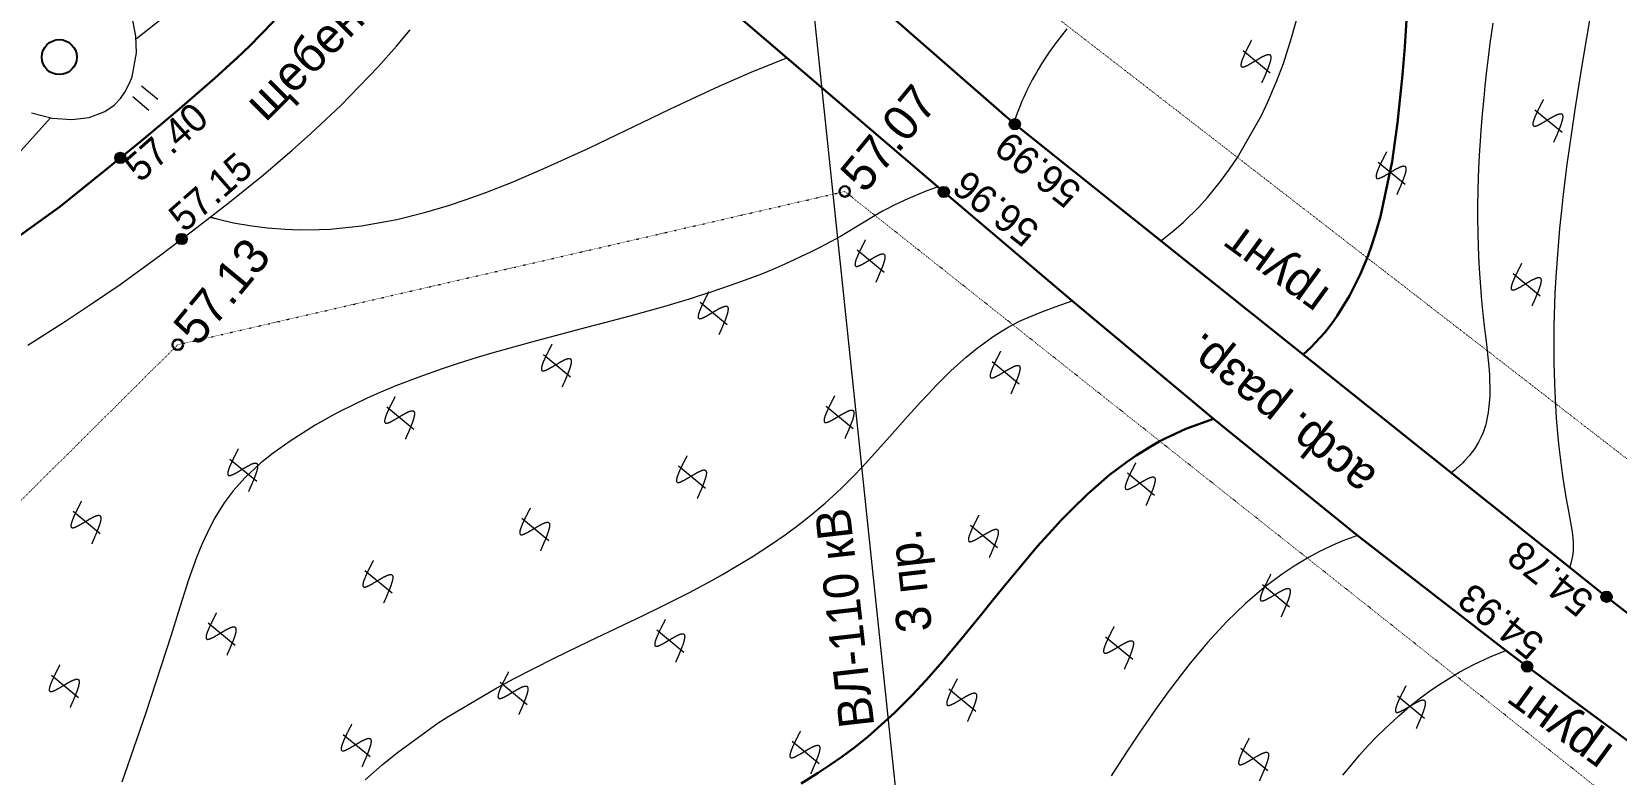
# Model space of a CAD drawing. Header units: millimetres. Extents: x -2893842 to -949497, y -1203244 to 262218.
# Drawn here: x -2134895 to -2089677, y -830072 to -808872 of the extents above; entities that cross this region are included whole.
import ezdxf

# ---------------------------------------------------------------- set-up
doc = ezdxf.new("R2010")
doc.units = ezdxf.units.MM
doc.linetypes.add('g5_366', pattern=[0.85, 0.1, -0.75])
doc.layers.get('0').update_dxf_attribs({"lineweight": 5})
for name, color, linetype in [('!!!_ Размеры', 7, 'Continuous'), ('07_Объекты электропередачи', 253, 'Continuous'), ('10_Границы покрытий и угодий', 253, 'Continuous'), ('12_Рельеф', 253, 'Continuous'), ('13_Растительность', 253, 'Continuous'), ('19_Горизонтали', 253, 'Continuous'), ('61_Отметки высоты поверхности', 253, 'Continuous'), ('_Высоты_Блок', 253, 'Continuous')]:
    doc.layers.add(name, color=color, linetype=linetype)
doc.styles.add('LIKE17', font='d431.shx')
doc.styles.add('LIKE36', font='pragmai.shx')
doc.linetypes.add('g5_347', pattern='A,0,[21,GUGK_2005.shx,S=1.25,R=-115,X=0,Y=0],-0.875,[21,GUGK_2005.shx,S=1.25,R=45,X=0,Y=0],-0.75,[21,GUGK_2005.shx,S=1.25,R=135,X=0,Y=0.25],-0.5', length=2.125)

# ---------------------------------------------------------------- blocks, each defined once
blk = doc.blocks.new('g5_368')
at = {"color": 0}
blk.add_circle((0, 0), 0.5, dxfattribs=at)
blk = doc.blocks.new('g5_401')
at = {"color": 0, "lineweight": 20}
for points in [[(-0.2, 0), (-0.2, 0.6)], [(0.2, 0), (0.2, 0.6)]]:
    blk.add_lwpolyline(points, dxfattribs=at)
blk = doc.blocks.new('g5_411')
at = {"color": 0, "linetype": 'Continuous', "lineweight": 15}
for points in [[(0.375, 1), (0.365, 0.998), (0.355, 0.996), (0.346, 0.994), (0.336, 0.991), (0.326, 0.989), (0.316, 0.987), (0.307, 0.985), (0.297, 0.983), (0.287, 0.981), (0.277, 0.979), (0.268, 0.976), (0.258, 0.974), (0.248, 0.972), (0.238, 0.97), (0.228, 0.968), (0.219, 0.966), (0.209, 0.963), (0.199, 0.961), (0.189, 0.959), (0.18, 0.957), (0.17, 0.955), (0.16, 0.952), (0.15, 0.95), (0.141, 0.948), (0.131, 0.946), (0.121, 0.943), (0.111, 0.941), (0.102, 0.939), (0.092, 0.937), (0.082, 0.934), (0.073, 0.932), (0.063, 0.93), (0.053, 0.927), (0.043, 0.925), (0.034, 0.923), (0.024, 0.92), (0.014, 0.918), (0.005, 0.915), (-0.005, 0.913), (-0.015, 0.911), (-0.025, 0.908), (-0.034, 0.906), (-0.044, 0.903), (-0.054, 0.901), (-0.063, 0.898), (-0.073, 0.895), (-0.083, 0.893), (-0.092, 0.89), (-0.102, 0.887), (-0.111, 0.885), (-0.121, 0.882), (-0.131, 0.879), (-0.14, 0.876), (-0.15, 0.873), (-0.159, 0.87), (-0.169, 0.867), (-0.178, 0.864), (-0.188, 0.861), (-0.197, 0.858), (-0.207, 0.855), (-0.216, 0.852), (-0.226, 0.849), (-0.235, 0.845), (-0.245, 0.842), (-0.254, 0.838), (-0.263, 0.834), (-0.272, 0.831), (-0.282, 0.827), (-0.291, 0.823), (-0.3, 0.818), (-0.309, 0.814), (-0.318, 0.809), (-0.327, 0.805), (-0.335, 0.799), (-0.344, 0.794), (-0.352, 0.788), (-0.36, 0.782), (-0.367, 0.775), (-0.374, 0.768), (-0.379, 0.76), (-0.383, 0.75), (-0.385, 0.741), (-0.384, 0.731), (-0.38, 0.721), (-0.375, 0.713), (-0.369, 0.705), (-0.361, 0.698), (-0.354, 0.692), (-0.346, 0.686), (-0.337, 0.681), (-0.329, 0.675), (-0.32, 0.67), (-0.312, 0.665), (-0.303, 0.661), (-0.294, 0.656), (-0.285, 0.652), (-0.276, 0.647), (-0.267, 0.643), (-0.258, 0.639), (-0.249, 0.635), (-0.239, 0.631), (-0.23, 0.627), (-0.221, 0.623), (-0.212, 0.619), (-0.202, 0.616), (-0.193, 0.612), (-0.184, 0.608), (-0.174, 0.605), (-0.165, 0.601), (-0.156, 0.597), (-0.146, 0.594), (-0.137, 0.59), (-0.128, 0.587), (-0.118, 0.584), (-0.109, 0.58), (-0.099, 0.577), (-0.09, 0.573), (-0.081, 0.57), (-0.071, 0.567), (-0.062, 0.563), (-0.052, 0.56), (-0.043, 0.556), (-0.034, 0.553), (-0.024, 0.55), (-0.015, 0.546), (-0.005, 0.543), (0.004, 0.54), (0.013, 0.536), (0.023, 0.533), (0.032, 0.53), (0.042, 0.526), (0.051, 0.523), (0.061, 0.519), (0.07, 0.516), (0.079, 0.513), (0.089, 0.509), (0.098, 0.506), (0.108, 0.502), (0.117, 0.499), (0.126, 0.495), (0.136, 0.492), (0.145, 0.488), (0.154, 0.485), (0.164, 0.481), (0.173, 0.477), (0.182, 0.474), (0.191, 0.47), (0.201, 0.466), (0.21, 0.462), (0.219, 0.458), (0.228, 0.454), (0.238, 0.45), (0.247, 0.446), (0.256, 0.442), (0.265, 0.438), (0.274, 0.433), (0.283, 0.429), (0.292, 0.425), (0.301, 0.42), (0.309, 0.415), (0.318, 0.41), (0.327, 0.405), (0.335, 0.4), (0.343, 0.394), (0.351, 0.388), (0.359, 0.382), (0.367, 0.375), (0.374, 0.368), (0.38, 0.36), (0.385, 0.352), (0.39, 0.343), (0.392, 0.333), (0.392, 0.323), (0.391, 0.313), (0.387, 0.304), (0.382, 0.295), (0.377, 0.287), (0.37, 0.279), (0.363, 0.272), (0.356, 0.266), (0.348, 0.259), (0.34, 0.253), (0.332, 0.248), (0.323, 0.242), (0.315, 0.237), (0.306, 0.232), (0.298, 0.227), (0.289, 0.222), (0.28, 0.217), (0.271, 0.213), (0.262, 0.208), (0.253, 0.204), (0.244, 0.2), (0.235, 0.196), (0.226, 0.192), (0.217, 0.188), (0.207, 0.184), (0.198, 0.18), (0.189, 0.176), (0.179, 0.173), (0.17, 0.169), (0.161, 0.165), (0.151, 0.162), (0.142, 0.158), (0.133, 0.155), (0.123, 0.151), (0.114, 0.148), (0.105, 0.145), (0.095, 0.141), (0.086, 0.138), (0.076, 0.135), (0.067, 0.132), (0.057, 0.129), (0.048, 0.125), (0.038, 0.122), (0.029, 0.119), (0.019, 0.116), (0.01, 0.113), (0, 0.11), (-0.009, 0.107), (-0.019, 0.104), (-0.028, 0.101), (-0.038, 0.098), (-0.048, 0.095), (-0.057, 0.092), (-0.067, 0.089), (-0.076, 0.086), (-0.086, 0.083), (-0.095, 0.08), (-0.105, 0.078), (-0.115, 0.075), (-0.124, 0.072), (-0.134, 0.069), (-0.143, 0.066), (-0.153, 0.063), (-0.162, 0.061), (-0.172, 0.058), (-0.182, 0.055), (-0.191, 0.052), (-0.201, 0.049), (-0.21, 0.047), (-0.22, 0.044), (-0.23, 0.041), (-0.239, 0.038), (-0.249, 0.036), (-0.259, 0.033), (-0.268, 0.03), (-0.278, 0.027), (-0.287, 0.025), (-0.297, 0.022), (-0.307, 0.019), (-0.316, 0.017), (-0.326, 0.014), (-0.336, 0.011), (-0.345, 0.008), (-0.355, 0.006), (-0.364, 0.003), (-0.374, 0), (-0.375, 0)], [(0, 1), (0, 0)]]:
    blk.add_lwpolyline(points, dxfattribs=at)
blk = doc.blocks.new('g5_330')
blk.add_hatch(color=0).paths.add_polyline_path([(-0.15, 0, 1), (0.15, 0, 1)])
at = {"color": 0}
blk.add_circle((0, 0), 0.15, dxfattribs=at)
blk = doc.blocks.new('Топо_07.04.17')
at = {"layer": '07_Объекты электропередачи', "color": 7, "linetype": 'Continuous', "lineweight": 20}
blk.add_lwpolyline([(-262243, -733005), (-261671, -662224), (-414519, -439250), (-568480, -181191), (-580494, -155079)], dxfattribs=at)
at = {"layer": '10_Границы покрытий и угодий', "color": 7, "linetype": 'g5_366', "lineweight": 20}
blk.add_lwpolyline([(-197288, -718930), (-204773, -719886), (-257559, -668530), (-251392, -667724), (-252951, -655807), (-267834, -657754), (-268636, -651940), (-107028, -631588), (-108958, -686802), (-121305, -709015), (-142932, -712252)], dxfattribs=at)
at = {"layer": '10_Границы покрытий и угодий', "color": 7, "linetype": 'Continuous', "lineweight": 30}
for points in [[(-197334, -732795), (-199154, -729338), (-200007, -728018), (-200680, -727245), (-201331, -726520), (-201919, -725892), (-202764, -725058), (-203504, -724406), (-204036, -723989), (-204698, -723528), (-205660, -722935), (-207138, -722123), (-210119, -720640), (-210859, -720276), (-211363, -719965), (-211994, -719518), (-213081, -718649), (-214365, -717480), (-215802, -715998), (-220129, -710872), (-227585, -702614), (-241147, -689339), (-256405, -674032), (-271932, -657026)], [(-274048, -659132), (-267752, -665930), (-266067, -667747), (-262653, -671420), (-258787, -675562), (-255344, -679228), (-251720, -683023), (-248011, -686798), (-244174, -690542), (-243624, -691063), (-240639, -693832), (-237141, -697033)], [(-288722, -676091), (-283740, -673298), (-282352, -672417), (-281213, -671683), (-280111, -670955), (-278942, -670151), (-278232, -669640), (-278054, -669507), (-277825, -669332), (-277511, -669083), (-277069, -668713)]]:
    blk.add_lwpolyline(points, dxfattribs=at)
at = {"layer": '10_Границы покрытий и угодий', "color": 7, "linetype": 'Continuous', "lineweight": 20}
for points in [[(-284250, -670546), (-283682, -670764), (-283123, -670867), (-282627, -670862), (-282163, -670746), (-281876, -670591), (-281677, -670423), (-281531, -670258), (-281363, -670007), (-281280, -669847), (-281077, -669178), (-281040, -668708), (-281119, -667740), (-281158, -666590), (-281019, -665966), (-280901, -665507), (-280833, -664937), (-280852, -664590), (-280992, -664185), (-281162, -663830), (-281847, -662918), (-282254, -662377), (-282588, -661884), (-282858, -661468)], [(-285104, -677128), (-283954, -676563), (-283158, -676162), (-282284, -675700), (-281043, -674993), (-279934, -674333), (-278923, -673718), (-277874, -673051), (-276976, -672447), (-276401, -672041), (-275454, -671331), (-274274, -670359), (-273686, -669829), (-273246, -669407)]]:
    blk.add_lwpolyline(points, dxfattribs=at)
at = {"layer": '10_Границы покрытий и угодий', "color": 7, "linetype": 'g5_366', "lineweight": 20}
blk.add_lwpolyline([(-284727, -717680), (-285109, -714798), (-296243, -716188), (-299123, -692049), (-280846, -677593), (-261443, -675392), (-228921, -707781), (-249249, -710319), (-248997, -713244)], close=True, dxfattribs=at)
at = {"layer": '12_Рельеф', "color": 7, "linetype": 'g5_347', "lineweight": 20}
for points in [[(-281031, -668778), (-279615, -667897), (-278482, -666772), (-277392, -665018), (-276634, -663330), (-276098, -661652), (-276082, -660710), (-276919, -658609), (-277946, -657106)], [(-289441, -674956), (-288201, -674101), (-285539, -672345), (-283724, -670752)]]:
    blk.add_lwpolyline(points, dxfattribs=at)
at = {"layer": '19_Горизонтали', "color": 42, "linetype": 'Continuous', "lineweight": 20}
for points in [[(-242093, -688390), (-242037, -688270), (-241981, -688114), (-241956, -688023), (-241935, -687922), (-241918, -687809), (-241906, -687682), (-241901, -687557), (-241901, -687484), (-241902, -687391), (-241940, -686793), (-241967, -686380), (-241991, -685835), (-242001, -685473), (-242004, -684934), (-242001, -684654), (-241987, -684115), (-241948, -683368), (-241908, -682837), (-241879, -682521), (-241760, -681491), (-241624, -680560), (-241524, -679974), (-241408, -679355), (-241284, -678744), (-241174, -678239), (-241090, -677868), (-240868, -676939), (-240774, -676568), (-240471, -675416), (-240243, -674592), (-240019, -673799), (-239910, -673419), (-239625, -672436)], [(-242528, -672705), (-242672, -673274), (-242767, -673664), (-242855, -674036), (-242950, -674455), (-243024, -674792), (-243118, -675240), (-243210, -675708), (-243266, -676011), (-243311, -676262), (-243393, -676759), (-243441, -677068), (-243483, -677363), (-243549, -677872), (-243581, -678152), (-243630, -678639), (-243659, -678973), (-243681, -679263), (-243703, -679628), (-243716, -679880), (-243737, -680531), (-243742, -681009), (-243742, -681264), (-243740, -681492), (-243738, -681784), (-243739, -682077), (-243743, -682338), (-243749, -682534), (-243756, -682678), (-243766, -682820), (-243783, -683016), (-243805, -683198), (-243813, -683261), (-243849, -683468), (-243885, -683636), (-243910, -683734), (-243966, -683917), (-244002, -684017), (-244031, -684090), (-244066, -684172), (-244120, -684283), (-244183, -684396), (-244220, -684456), (-244275, -684538), (-244395, -684693), (-244436, -684740), (-244522, -684832), (-244579, -684888), (-244746, -685038), (-244795, -685078), (-244865, -685133), (-244896, -685156), (-244927, -685179), (-244985, -685221), (-245021, -685247), (-245144, -685329)], [(-252636, -677813), (-252236, -677561), (-251934, -677350), (-251458, -676976), (-251174, -676727), (-250767, -676331), (-250458, -675999), (-250196, -675694), (-249385, -674582), (-249157, -674215), (-248844, -673663), (-248593, -673171), (-248277, -672476), (-248019, -671823)], [(-254620, -671498), (-254810, -671685), (-254968, -671848), (-255091, -671981), (-255153, -672051), (-255331, -672258), (-255454, -672409), (-255567, -672554), (-255624, -672630), (-255768, -672831), (-255865, -672975), (-255968, -673134), (-256062, -673289), (-256127, -673400), (-256220, -673569), (-256301, -673724), (-256434, -674000)], [(-279348, -674152), (-279515, -674078), (-278879, -674314), (-278370, -674463), (-277932, -674569), (-277428, -674666), (-277014, -674727), (-276466, -674783), (-276157, -674802), (-275251, -674811), (-274229, -674744), (-273428, -674640), (-272726, -674516), (-272201, -674406), (-271621, -674268), (-270858, -674064), (-269897, -673777), (-268559, -673337), (-267711, -673044), (-266967, -672784), (-266119, -672488), (-265353, -672227), (-264667, -672002), (-263712, -671708), (-262653, -671420)], [(-258787, -675562), (-259166, -675655), (-259541, -675758), (-259769, -675828), (-260123, -675951), (-260299, -676019), (-260436, -676076), (-260756, -676217), (-261040, -676348), (-261246, -676445), (-261711, -676654), (-262005, -676777), (-262327, -676904), (-262605, -677007), (-263377, -677265), (-263732, -677371), (-264070, -677466), (-264656, -677616), (-264994, -677695), (-265564, -677819), (-265962, -677899), (-266102, -677926), (-266949, -678078), (-267939, -678236), (-268674, -678345), (-269246, -678428), (-269786, -678506), (-270698, -678641), (-271967, -678846), (-272403, -678923), (-272961, -679031), (-273426, -679128), (-274121, -679288), (-274798, -679465), (-275289, -679608), (-275633, -679716), (-276492, -680021), (-276729, -680115), (-277211, -680319), (-277211, -680319), (-277975, -680687), (-278496, -680976), (-278881, -681219), (-279373, -681583), (-279743, -681913), (-280039, -682230), (-280350, -682624), (-280507, -682850), (-280810, -683342), (-281001, -683692), (-281298, -684295), (-281698, -685188), (-281970, -685813), (-282950, -687958), (-283841, -689819)], [(-276933, -690535), (-276406, -690172), (-275930, -689869), (-274677, -689162), (-274355, -689001), (-272906, -688353), (-272382, -688143), (-271181, -687697), (-270135, -687331), (-269129, -686985), (-268504, -686768), (-267978, -686580), (-267133, -686265), (-266458, -685997), (-266138, -685863), (-265217, -685447), (-264652, -685164), (-264232, -684937), (-264070, -684845), (-263887, -684738), (-263447, -684467), (-263001, -684170), (-262639, -683908), (-262479, -683787), (-262089, -683475), (-261846, -683273), (-261620, -683078), (-261344, -682836), (-260950, -682484), (-260389, -681980), (-260175, -681790), (-259967, -681607), (-259734, -681408), (-259467, -681185), (-259272, -681029), (-259010, -680826), (-258806, -680676), (-258531, -680484), (-258195, -680267), (-258049, -680179), (-257887, -680087), (-257671, -679971), (-257424, -679851), (-257225, -679762), (-256907, -679637), (-256765, -679588), (-256295, -679451), (-255974, -679373), (-255816, -679337), (-255344, -679228)], [(-248011, -686798), (-248444, -686909), (-248765, -687005), (-249013, -687089), (-249144, -687136), (-249450, -687257), (-249904, -687463), (-250273, -687653), (-250823, -687975), (-251406, -688369), (-251713, -688598), (-251989, -688817), (-252608, -689352), (-253165, -689882), (-253462, -690181), (-253886, -690630), (-254300, -691088), (-254817, -691682), (-255255, -692200), (-255772, -692822)], [(-249194, -693549), (-248911, -693274), (-248660, -693042), (-248381, -692795), (-248129, -692584), (-247859, -692369), (-247420, -692045), (-247089, -691822), (-246827, -691657), (-246429, -691427), (-246135, -691272), (-245565, -691007), (-245123, -690832), (-244644, -690671), (-244174, -690542)]]:
    blk.add_lwpolyline(points, dxfattribs=at)
at = {"layer": '19_Горизонтали', "color": 42, "linetype": 'Continuous', "lineweight": 30}
for points in [[(-248968, -681493), (-248725, -681314), (-248283, -680933), (-248057, -680705), (-247878, -680507), (-247463, -679977), (-247081, -679385), (-246810, -678890), (-246681, -678628), (-246529, -678295), (-246337, -677830), (-245825, -676299), (-245545, -675224), (-245251, -673877), (-245100, -673093), (-244939, -672188), (-244767, -671188), (-244626, -670377), (-244512, -669745), (-244284, -668589), (-244284, -668589), (-244040, -667490), (-243807, -666466), (-243758, -666235)], [(-264581, -692047), (-264063, -691799), (-263700, -691614), (-263341, -691418), (-262955, -691194), (-262546, -690937), (-261706, -690340), (-261153, -689897), (-260711, -689517), (-260177, -689034), (-259481, -688371), (-258908, -687809), (-258565, -687470), (-258178, -687090), (-257702, -686627), (-257115, -686076), (-256665, -685672), (-256360, -685411), (-256020, -685132), (-255540, -684764), (-255361, -684635), (-254844, -684287), (-254612, -684144), (-254298, -683964), (-254033, -683823), (-253847, -683730), (-253606, -683618), (-253309, -683493), (-253172, -683439), (-253007, -683379), (-252534, -683227), (-251720, -683023)]]:
    blk.add_lwpolyline(points, dxfattribs=at)
at = {"layer": '_Высоты_Блок', "color": 7, "linetype": 'Continuous', "lineweight": 30}
for centre in [(-261443, -675392, -67200), (-280846, -677593, -67200)]:
    blk.add_circle(centre, 150, dxfattribs=at)
at = {"layer": '10_Границы покрытий и угодий', "color": 7, "linetype": 'Continuous', "lineweight": 20, "xscale": 999.9999999999995, "yscale": 999.9999999999995, "zscale": 999.9999999999995, "rotation": 43.98139083737546}
blk.add_blockref('g5_368', (-283284, -669056, -67200), dxfattribs=at)
at = {"layer": '13_Растительность', "color": 7, "linetype": 'Continuous', "lineweight": 20, "xscale": 999.9999999999995, "yscale": 999.9999999999995, "zscale": 999.9999999999995, "rotation": 43.98139083737546}
for name, p in [('g5_401', (-280767, -670715, -67200)), ('g5_411', (-249001, -673394, -67200)), ('g5_411', (-240914, -676013, -67200)), ('g5_411', (-245528, -676992, -67200)), ('g5_411', (-260585, -677808, -67200)), ('g5_411', (-265200, -678787, -67200)), ('g5_411', (-269814, -679766, -67200)), ('g5_411', (-242056, -680589, -67200)), ('g5_411', (-274428, -680745, -67200)), ('g5_411', (-257113, -681406, -67200)), ('g5_411', (-279043, -681724, -67200)), ('g5_411', (-261965, -682140, -67200)), ('g5_411', (-283657, -682702, -67200)), ('g5_411', (-266342, -683364, -67200)), ('g5_411', (-270956, -684343, -67200)), ('g5_411', (-253641, -685004, -67200)), ('g5_411', (-275571, -685321, -67200)), ('g5_411', (-258256, -685983, -67200)), ('g5_411', (-280185, -686300, -67200)), ('g5_411', (-284799, -687279, -67200)), ('g5_411', (-267484, -687940, -67200)), ('g5_411', (-250169, -688602, -67200)), ('g5_411', (-272098, -688919, -67200)), ('g5_411', (-254783, -689581, -67200)), ('g5_411', (-276713, -689898, -67200)), ('g5_411', (-259398, -690559, -67200)), ('g5_411', (-264012, -691538, -67200)), ('g5_411', (-246697, -692200, -67200)), ('g5_411', (-251311, -693179, -67200))]:
    blk.add_blockref(name, p, dxfattribs=at)
at = {"layer": '61_Отметки высоты поверхности', "color": 7, "linetype": 'Continuous', "lineweight": 20, "xscale": 999.9999999999995, "yscale": 999.9999999999995, "zscale": 999.9999999999995, "rotation": 43.98139083737546}
for p in [(-281876, -672111, -67200), (-256405, -674032, -67200), (-280397, -674608, -67200), (-258635, -675725, -67200), (-241147, -689339, -67200), (-243624, -691063, -67200)]:
    blk.add_blockref('g5_330', p, dxfattribs=at)
at = {"layer": '07_Объекты электропередачи', "color": 7, "linetype": 'Continuous', "lineweight": 15, "style": 'LIKE36'}
for s, p in [('ВЛ-110 кВ', (-262322, -690644, -9700)), ('3 пр.', (-260374, -688123, 46300))]:
    blk.add_text(s, height=1000, rotation=90.0053, dxfattribs=at).set_placement(p)
at = {"layer": '10_Границы покрытий и угодий', "color": 7, "linetype": 'Continuous', "lineweight": 15, "style": 'LIKE36'}
for s, rotation, p in [('щебень', 38.6095, (-277637, -671581, -9700)), ('грунт', 137.4354, (-247966, -679766, -67200)), ('асф. разр.', 134.7518, (-247212, -685076, -9700)), ('грунт', 137.4354, (-241391, -693641, -67200))]:
    blk.add_text(s, height=1000, rotation=rotation, dxfattribs=at).set_placement(p)
at = {"layer": '61_Отметки высоты поверхности', "color": 7, "linetype": 'Continuous', "lineweight": 15, "style": 'LIKE17'}
for s, rotation, p in [('57.40', 34.7904, (-281398, -672897, -46700)), ('57.15', 34.7904, (-280302, -674452, 10800)), ('56.99', 135.2099, (-254664, -676060, -46700)), ('56.96', 135.2099, (-255985, -677025, -46700)), ('54.78', 135.2099, (-241452, -689307, -46700)), ('54.93', 135.2099, (-242993, -690365, -46700))]:
    blk.add_text(s, height=800, rotation=rotation, dxfattribs=at).set_placement(p)
at = {"layer": '_Высоты_Блок', "color": 7, "linetype": 'Continuous', "lineweight": 20, "char_height": 1000, "attachment_point": 4, "rotation": 43.9814, "style": 'LIKE17'}
for s, insert in [('57.07', (-261228, -675184, -67200)), ('57.13', (-280630, -677385, -67200))]:
    blk.add_mtext(s, dxfattribs=dict(at, insert=insert))

msp = doc.modelspace()

# ---------------------------------------------------------------- block references
at = {"layer": '!!!_ Размеры', "color": 1, "lineweight": 0, "rotation": 6.471407436947433}
msp.add_blockref('Топо_07.04.17', (-1928038.79367, -112877.83782), dxfattribs=at)

doc.saveas('drawing.dxf')
